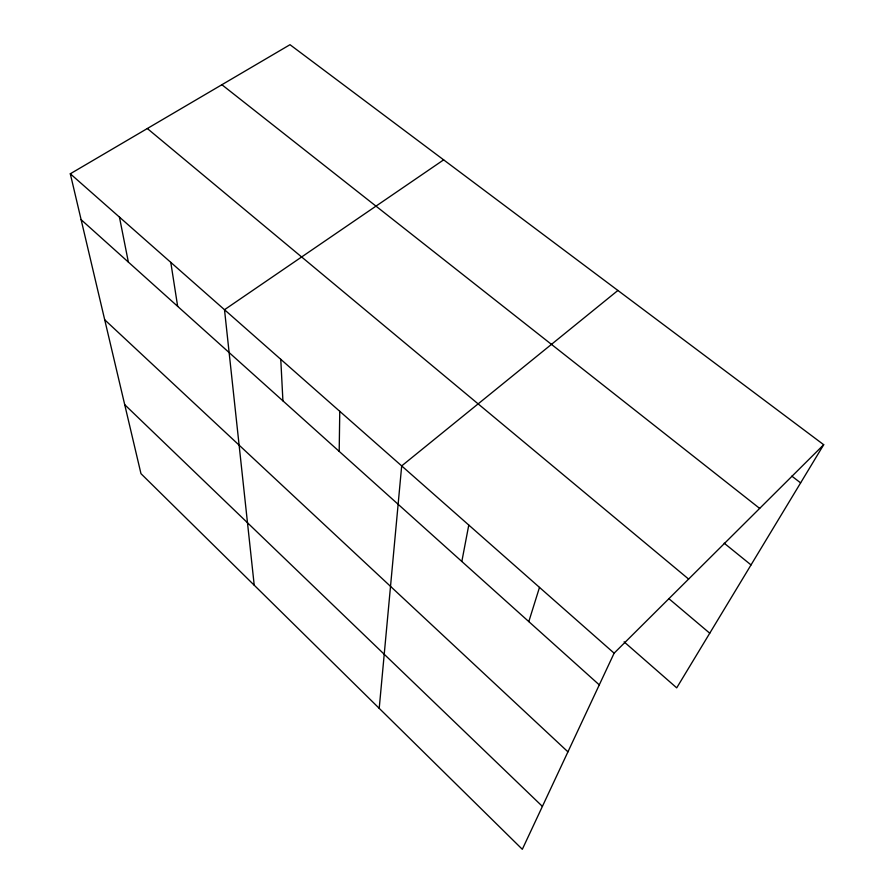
<?xml version="1.0" encoding="UTF-8"?>
<svg xmlns="http://www.w3.org/2000/svg" width="894" height="894" viewBox="0 0 894 894"><rect width="100%" height="100%" fill="white"/><g stroke="black" fill="none" stroke-linecap="round" stroke-linejoin="round"><path stroke-width="1.34" d="M339.195 451.369L339.765 411.329M379.212 708.327L401.685 465.908L617.899 290.461M461.829 561.477L468.78 525.057M528.801 621.598L539.495 587.392M823.698 444.709L614.122 653.179L522.319 849.3L140.973 473.664L70.302 173.782L290.002 44.7L823.698 444.709L676.713 687.855L624.09 641.847M443.647 159.858L224.506 309.726L254.22 585.212M791.838 476.133L800.622 482.883M221.88 84.718L759.665 508.407M724.196 543.194L751.027 564.919M147.331 128.524L688.615 579.077M668.779 598.589L709.747 633.209M70.302 173.782L614.122 653.179M81.119 219.678L599.282 684.882M104.71 319.784L567.936 751.843M124.713 404.68L542.401 806.399M119.438 217.097L128.367 262.098M170.788 262.367L177.66 306.351M280.772 359.321L282.917 400.847"/></g></svg>
